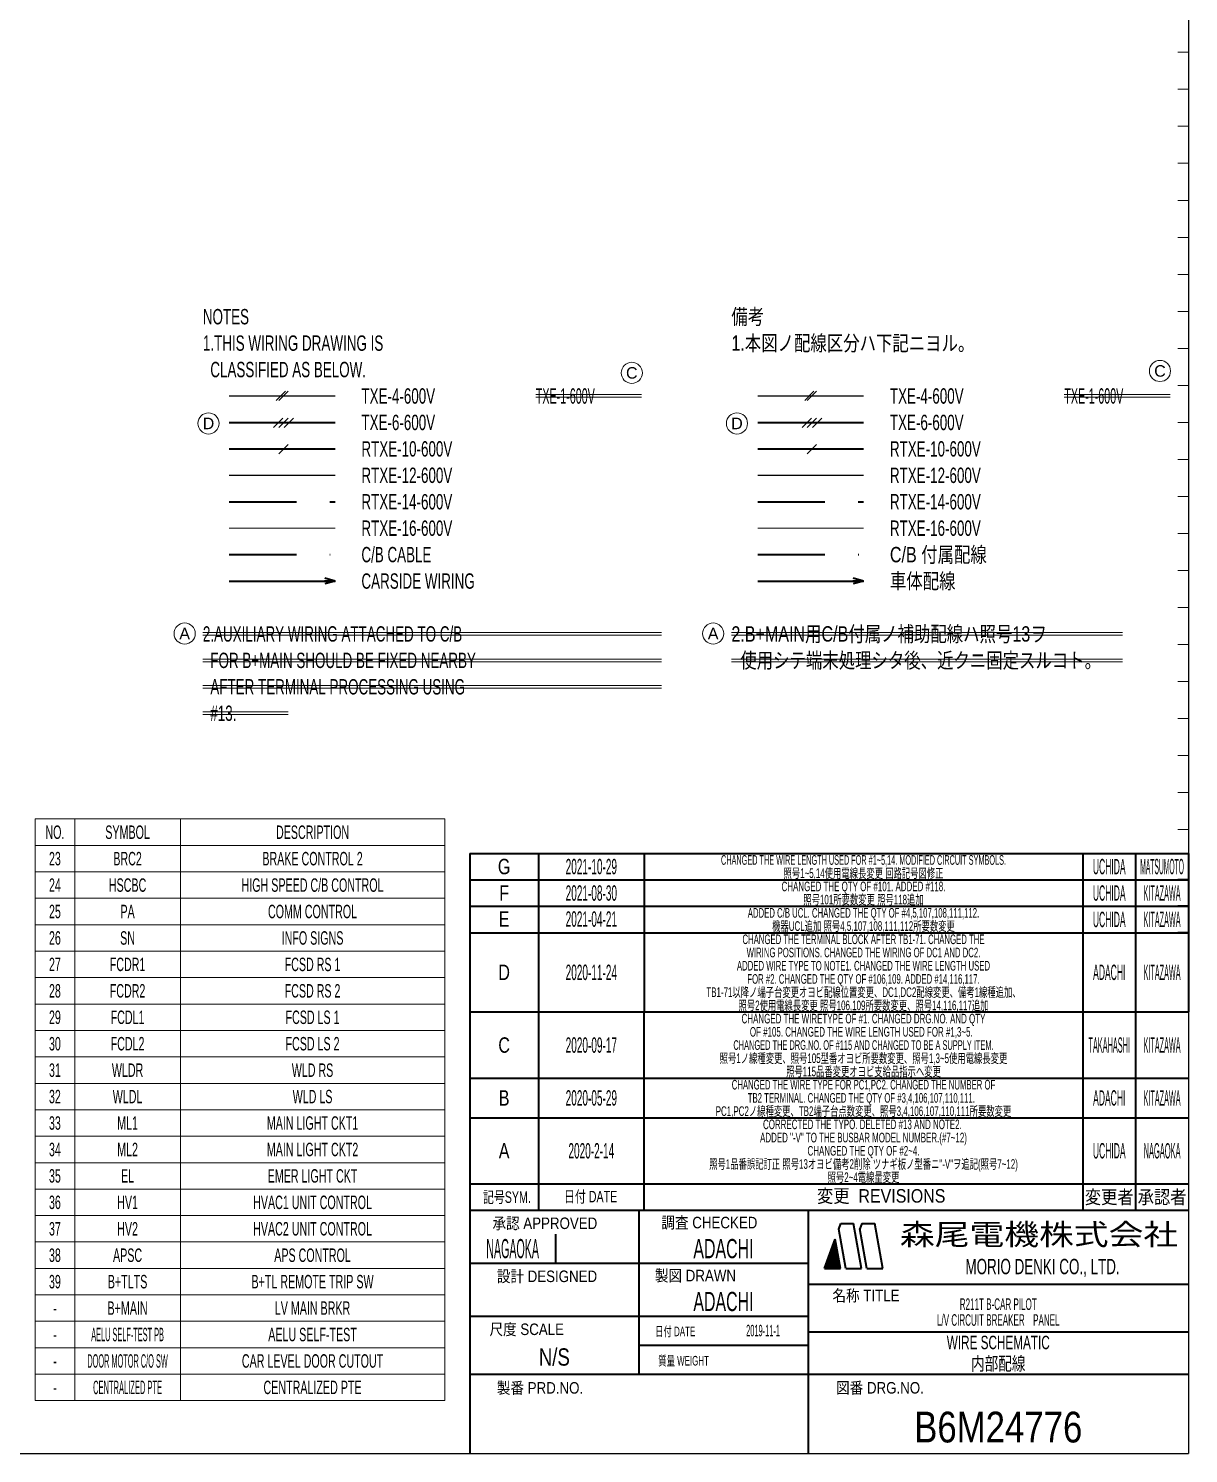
# Model space of a CAD drawing. Header units: millimetres. Extents: x 10 to 832, y 7 to 590.
# Drawn here: x 612 to 831.5, y 15 to 284.5 of the extents above; entities that cross this region are included whole.
import ezdxf
from ezdxf.enums import TextEntityAlignment as Align

# ---------------------------------------------------------------- set-up
doc = ezdxf.new("R2010")
doc.units = ezdxf.units.MM
doc.linetypes.add('DASHDOT', pattern=[25.3, 12.7, -6.3, 0, -6.3])
doc.linetypes.add('DASHED', pattern=[19, 12.7, -6.3])
for name, color, linetype in [('GR1_05', 7, 'Continuous'), ('図面枠B6M', 7, 'Continuous'), ('表題、部品表_01', 7, 'Continuous')]:
    doc.layers.add(name, color=color, linetype=linetype)
doc.styles.add('HG丸ｺﾞｼｯｸM-PRO', font='')
doc.styles.get('HG丸ｺﾞｼｯｸM-PRO').set_extended_font_data('HG丸ｺﾞｼｯｸM-PRO')

# ---------------------------------------------------------------- blocks, each defined once
blk = doc.blocks.new('BLKF023')
at = {"layer": '図面枠B6M', "color": 2, "linetype": 'Continuous', "lineweight": 25}
for p in [(831.5, 584), (9.5, 15)]:
    blk.add_line(p, (831.5, 15), dxfattribs=at)
at = {"layer": '図面枠B6M', "color": 4, "linetype": 'Continuous', "lineweight": 13}
for p, q in [((829.5, 280), (831.5, 280)), ((829.5, 273), (831.5, 273)), ((829.5, 266), (831.5, 266)), ((829.5, 259), (831.5, 259)), ((829.5, 252), (831.5, 252)), ((829.5, 245), (831.5, 245)), ((829.5, 238), (831.5, 238)), ((829.5, 231), (831.5, 231)), ((829.5, 224), (831.5, 224)), ((829.5, 217), (831.5, 217)), ((829.5, 210), (831.5, 210)), ((829.5, 203), (831.5, 203)), ((829.5, 196), (831.5, 196)), ((829.5, 189), (831.5, 189)), ((829.5, 182), (831.5, 182)), ((829.5, 175), (831.5, 175)), ((829.5, 168), (831.5, 168)), ((829.5, 161), (831.5, 161)), ((829.5, 154), (831.5, 154)), ((829.5, 147), (831.5, 147)), ((829.5, 140), (831.5, 140)), ((829.5, 133), (831.5, 133))]:
    blk.add_line(p, q, dxfattribs=at)
at = {"layer": '図面枠B6M', "color": 3, "linetype": 'Continuous', "lineweight": 35}
for p, q in [((831.5, 123.5), (829.5, 123.5)), ((831.5, 118.5), (829.5, 118.5)), ((831.5, 118.5), (829.5, 118.5)), ((831.5, 113.5), (829.5, 113.5)), ((695.5, 98.5), (831.5, 98.5)), ((695.5, 98.5), (695.5, 15)), ((708.5, 98.5), (708.5, 61)), ((728.5, 61), (728.5, 98.5)), ((811.5, 98.5), (811.5, 61)), ((821.5, 98.5), (821.5, 61)), ((695.5, 86), (831.5, 86)), ((695.5, 78.5), (831.5, 78.5)), ((695.5, 66), (831.5, 66)), ((695.5, 61), (831.5, 61)), ((727.5, 61), (727.5, 30)), ((759.5, 61), (759.5, 15)), ((765.34, 57.4), (765.73, 58.5)), ((766.64, 50), (765.34, 57.4)), ((765.73, 58.5), (768.14, 58.5)), ((769.64, 50), (768.14, 58.5)), ((769.68, 58.5), (769.32, 57.51)), ((770.64, 50), (769.32, 57.51)), ((769.68, 58.5), (772.14, 58.5)), ((773.64, 50), (772.14, 58.5)), ((711.73, 56.5), (711.73, 51)), ((762.64, 50), (764.66, 55.55)), ((763.6, 52.64), (764.94, 53.98)), ((763.68, 52.86), (764.92, 54.1)), ((763.76, 53.08), (764.9, 54.22)), ((763.84, 53.31), (764.88, 54.34)), ((763.93, 53.53), (764.85, 54.46)), ((764.01, 53.75), (764.83, 54.58)), ((764.09, 53.97), (764.81, 54.7)), ((764.17, 54.19), (764.79, 54.82)), ((764.25, 54.42), (764.77, 54.94)), ((764.33, 54.64), (764.75, 55.06)), ((764.41, 54.86), (764.73, 55.18)), ((764.49, 55.08), (764.71, 55.3)), ((764.57, 55.31), (764.68, 55.42)), ((764.65, 55.53), (764.66, 55.54)), ((765.64, 50), (764.66, 55.55)), ((762.66, 50), (765.19, 52.53)), ((762.71, 50.19), (765.17, 52.65)), ((762.79, 50.41), (765.15, 52.77)), ((762.8, 50), (765.21, 52.41)), ((762.87, 50.64), (765.13, 52.89)), ((762.94, 50), (765.24, 52.29)), ((762.95, 50.86), (765.11, 53.01)), ((763.04, 51.08), (765.09, 53.13)), ((763.08, 50), (765.26, 52.17)), ((763.12, 51.3), (765.07, 53.25)), ((763.2, 51.53), (765.05, 53.37)), ((763.22, 50), (765.28, 52.05)), ((763.28, 51.75), (765.02, 53.49)), ((763.36, 51.97), (765, 53.61)), ((763.36, 50), (765.3, 51.93)), ((763.44, 52.19), (764.98, 53.73)), ((763.51, 50), (765.32, 51.81)), ((763.52, 52.42), (764.96, 53.86)), ((763.65, 50), (765.34, 51.69)), ((763.79, 50), (765.36, 51.57)), ((763.93, 50), (765.38, 51.45)), ((764.07, 50), (765.41, 51.33)), ((764.21, 50), (765.43, 51.21)), ((695.5, 51), (759.5, 51)), ((762.64, 50), (765.64, 50)), ((764.35, 50), (765.45, 51.09)), ((764.5, 50), (765.47, 50.97)), ((764.64, 50), (765.49, 50.85)), ((764.78, 50), (765.51, 50.73)), ((764.92, 50), (765.53, 50.61)), ((765.06, 50), (765.55, 50.49)), ((765.2, 50), (765.58, 50.37)), ((765.34, 50), (765.6, 50.25)), ((765.49, 50), (765.62, 50.13)), ((765.63, 50), (765.64, 50.01)), ((766.64, 50), (769.64, 50)), ((770.64, 50), (773.64, 50)), ((759.5, 47), (831.5, 47)), ((695.5, 41), (759.5, 41)), ((759.5, 38), (831.5, 38)), ((727.5, 35.5), (759.5, 35.5)), ((695.5, 30), (831.5, 30))]:
    blk.add_line(p, q, dxfattribs=at)
at = {"layer": '図面枠B6M', "color": 4, "linetype": 'Continuous', "lineweight": 13, "style": 'HG丸ｺﾞｼｯｸM-PRO'}
for s, height, width, p in [('記号SYM.', 2.182, 0.69227, (702.53, 63.49)), ('日付 DATE', 2.182, 0.692507, (718.37, 63.58)), ('変更  REVISIONS', 2.5455, 0.887352, (773.35, 63.72)), ('変更者', 2.545, 0.887717, (816.5, 63.5)), ('承認者', 2.545, 0.887717, (826.5, 63.5)), ('承認 APPROVED', 2.1818, 0.863151, (709.71, 58.54)), ('調査 CHECKED', 2.182, 0.863174, (740.84, 58.67)), ('設計 DESIGNED', 2.1818, 0.862613, (710.11, 48.51)), ('製図 DRAWN', 2.182, 0.863099, (738.2, 48.65)), ('名称 TITLE', 2.182, 0.862489, (770.47, 44.87)), ('尺度 SCALE', 2.182, 0.862581, (706.28, 38.49)), ('日付 DATE', 1.818, 0.618255, (734.38, 38.09)), ('質量 WEIGHT', 1.818, 0.618812, (735.96, 32.55)), ('製番 PRD.NO.', 2.182, 0.863299, (708.79, 27.41)), ('図番 DRG.NO.', 2.182, 0.863083, (773.12, 27.42))]:
    blk.add_text(s, height=height, dxfattribs=dict(at, width=width)).set_placement(p, align=Align.MIDDLE_CENTER)
at = {"layer": '図面枠B6M', "color": 2, "linetype": 'Continuous', "lineweight": 25, "style": 'HG丸ｺﾞｼｯｸM-PRO', "width": 1.206081}
blk.add_text('森尾電機株式会社', height=4, dxfattribs=at).set_placement((803.22, 56.43), align=Align.MIDDLE_CENTER)
at = {"layer": '図面枠B6M', "color": 3, "linetype": 'Continuous', "lineweight": 35, "style": 'HG丸ｺﾞｼｯｸM-PRO', "width": 0.652197}
blk.add_text('MORIO DENKI CO., LTD.', height=2.9091, dxfattribs=at).set_placement((803.88, 50.36), align=Align.MIDDLE_CENTER)
blk = doc.blocks.new('BLKF024')
at = {"layer": '図面枠B6M', "color": 3, "linetype": 'Continuous', "lineweight": 35, "style": 'HG丸ｺﾞｼｯｸM-PRO'}
for s, height, width, p in [('E', 2.91, 0.784871, (702, 116.08)), ('2021-04-21', 2.909, 0.488281, (718.5, 116.08)), ('ADDED C/B UCL. CHANGED THE QTY OF #4,5,107,108,111,112.', 1.8182, 0.603491, (770, 117.25)), ('UCHIDA', 2.909, 0.415827, (816.5, 116)), ('KITAZAWA', 2.909, 0.308644, (826.5, 116)), ('CHANGED THE TERMINAL BLOCK AFTER TB1-71. CHANGED THE', 1.8182, 0.603164, (770, 112.25)), ('D', 2.91, 0.784656, (702, 106)), ('2020-11-24', 2.909, 0.488281, (718.5, 106)), ('ADACHI', 2.909, 0.415454, (816.5, 106)), ('KITAZAWA', 2.909, 0.308644, (826.5, 106)), ('CHANGED THE WIRETYPE OF #1. CHANGED DRG.NO. AND QTY', 1.8182, 0.618584, (770, 97.25)), ('C', 2.91, 0.782198, (702, 92.25)), ('2020-09-17', 2.909, 0.488281, (718.5, 92.25)), ('TAKAHASHI', 2.909, 0.284557, (816.5, 92.25)), ('KITAZAWA', 2.909, 0.308644, (826.5, 92.25)), ('B', 2.91, 0.78204, (702, 82.25)), ('2020-05-29', 2.909, 0.488281, (718.5, 82.25)), ('CHANGED THE WIRE TYPE FOR PC1,PC2. CHANGED THE NUMBER OF', 1.8182, 0.603109, (770, 84.75)), ('ADACHI', 2.909, 0.415454, (816.5, 82.25)), ('KITAZAWA', 2.909, 0.308644, (826.5, 82.25)), ('CORRECTED THE TYPO. DELETED #13 AND NOTE2. ', 1.8182, 0.618557, (770, 77.25)), ('A', 2.91, 0.782973, (702, 72.25)), ('2020-2-14', 2.909, 0.488281, (718.5, 72.25)), ('UCHIDA', 2.909, 0.415827, (816.5, 72.25)), ('NAGAOKA', 2.909, 0.334453, (826.5, 72.25)), ('NAGAOKA', 3.636, 0.414524, (703.61, 53.75)), ('ADACHI', 3.636, 0.619335, (743.5, 53.75)), ('ADACHI', 3.636, 0.619335, (743.5, 43.75)), ('R211T B-CAR PILOT', 2.1818, 0.522123, (795.5, 43.25)), ('L/V CIRCUIT BREAKER\u3000PANEL', 2.1818, 0.522183, (795.5, 40.25)), ('2019-11-1', 2.182, 0.482367, (751, 38.25)), ('N/S', 3.273, 0.805664, (711.5, 33.25)), ('WIRE SCHEMATIC', 2.5455, 0.652368, (795.5, 36)), ('B6M24776', 5.818, 0.845653, (795.5, 20))]:
    blk.add_text(s, height=height, dxfattribs=dict(at, width=width)).set_placement(p, align=Align.MIDDLE_CENTER)
blk = doc.blocks.new('BLKF080')
at = {"layer": '表題、部品表_01', "color": 4, "linetype": 'Continuous', "lineweight": 13}
for p, q in [((613.25, 115), (690.75, 115)), ((613.25, 115), (613.25, 110)), ((620.75, 115), (620.75, 110)), ((640.75, 115), (640.75, 110)), ((690.75, 115), (690.75, 110)), ((613.25, 110), (690.75, 110))]:
    blk.add_line(p, q, dxfattribs=at)
blk = doc.blocks.new('BLKF081')
at = {"layer": '表題、部品表_01', "color": 4, "linetype": 'Continuous', "lineweight": 13}
for p, q in [((613.25, 110), (690.75, 110)), ((613.25, 110), (613.25, 105)), ((620.75, 110), (620.75, 105)), ((640.75, 110), (640.75, 105)), ((690.75, 110), (690.75, 105)), ((613.25, 105), (690.75, 105))]:
    blk.add_line(p, q, dxfattribs=at)
blk = doc.blocks.new('BLKF082')
at = {"layer": '表題、部品表_01', "color": 4, "linetype": 'Continuous', "lineweight": 13}
for p, q in [((613.25, 105), (690.75, 105)), ((613.25, 105), (613.25, 100)), ((620.75, 105), (620.75, 100)), ((640.75, 105), (640.75, 100)), ((690.75, 105), (690.75, 100)), ((613.25, 100), (690.75, 100))]:
    blk.add_line(p, q, dxfattribs=at)
blk = doc.blocks.new('BLKF083')
at = {"layer": '表題、部品表_01', "color": 4, "linetype": 'Continuous', "lineweight": 13}
for p, q in [((613.25, 100), (690.75, 100)), ((613.25, 100), (613.25, 95)), ((620.75, 100), (620.75, 95)), ((640.75, 100), (640.75, 95)), ((690.75, 100), (690.75, 95)), ((613.25, 95), (690.75, 95))]:
    blk.add_line(p, q, dxfattribs=at)
blk = doc.blocks.new('BLKF084')
at = {"layer": '表題、部品表_01', "color": 4, "linetype": 'Continuous', "lineweight": 13}
for p, q in [((613.25, 95), (690.75, 95)), ((613.25, 95), (613.25, 90)), ((620.75, 95), (620.75, 90)), ((640.75, 95), (640.75, 90)), ((690.75, 95), (690.75, 90)), ((613.25, 90), (690.75, 90))]:
    blk.add_line(p, q, dxfattribs=at)
blk = doc.blocks.new('BLKF085')
at = {"layer": '表題、部品表_01', "color": 4, "linetype": 'Continuous', "lineweight": 13}
for p, q in [((613.25, 90), (690.75, 90)), ((613.25, 90), (613.25, 85)), ((620.75, 90), (620.75, 85)), ((640.75, 90), (640.75, 85)), ((690.75, 90), (690.75, 85)), ((613.25, 85), (690.75, 85))]:
    blk.add_line(p, q, dxfattribs=at)
blk = doc.blocks.new('BLKF086')
at = {"layer": '表題、部品表_01', "color": 4, "linetype": 'Continuous', "lineweight": 13}
for p, q in [((613.25, 85), (690.75, 85)), ((613.25, 85), (613.25, 80)), ((620.75, 85), (620.75, 80)), ((640.75, 85), (640.75, 80)), ((690.75, 85), (690.75, 80)), ((613.25, 80), (690.75, 80))]:
    blk.add_line(p, q, dxfattribs=at)
blk = doc.blocks.new('BLKF087')
at = {"layer": '表題、部品表_01', "color": 4, "linetype": 'Continuous', "lineweight": 13}
for p, q in [((613.25, 55), (690.75, 55)), ((613.25, 55), (613.25, 50)), ((620.75, 55), (620.75, 50)), ((640.75, 55), (640.75, 50)), ((690.75, 55), (690.75, 50)), ((613.25, 50), (690.75, 50))]:
    blk.add_line(p, q, dxfattribs=at)
blk = doc.blocks.new('BLKF088')
at = {"layer": '表題、部品表_01', "color": 4, "linetype": 'Continuous', "lineweight": 13}
for p, q in [((613.25, 60), (690.75, 60)), ((613.25, 60), (613.25, 55)), ((620.75, 60), (620.75, 55)), ((640.75, 60), (640.75, 55)), ((690.75, 60), (690.75, 55)), ((613.25, 55), (690.75, 55))]:
    blk.add_line(p, q, dxfattribs=at)
blk = doc.blocks.new('BLKF089')
at = {"layer": '表題、部品表_01', "color": 4, "linetype": 'Continuous', "lineweight": 13}
for p, q in [((613.25, 50), (690.75, 50)), ((613.25, 50), (613.25, 45)), ((620.75, 50), (620.75, 45)), ((640.75, 50), (640.75, 45)), ((690.75, 50), (690.75, 45)), ((613.25, 45), (690.75, 45))]:
    blk.add_line(p, q, dxfattribs=at)
blk = doc.blocks.new('BLKF103')
at = {"layer": '表題、部品表_01', "color": 4, "linetype": 'Continuous', "lineweight": 13}
for p, q in [((613.25, 130), (690.75, 130)), ((613.25, 130), (613.25, 125)), ((620.75, 130), (620.75, 125)), ((640.75, 130), (640.75, 125)), ((690.75, 130), (690.75, 125)), ((613.25, 125), (690.75, 125))]:
    blk.add_line(p, q, dxfattribs=at)
blk = doc.blocks.new('BLKF104')
at = {"layer": '表題、部品表_01', "color": 4, "linetype": 'Continuous', "lineweight": 13}
for p, q in [((613.25, 125), (690.75, 125)), ((613.25, 125), (613.25, 120)), ((620.75, 125), (620.75, 120)), ((640.75, 125), (640.75, 120)), ((690.75, 125), (690.75, 120)), ((613.25, 120), (690.75, 120))]:
    blk.add_line(p, q, dxfattribs=at)
blk = doc.blocks.new('BLKF105')
at = {"layer": '表題、部品表_01', "color": 4, "linetype": 'Continuous', "lineweight": 13}
for p, q in [((613.25, 65), (690.75, 65)), ((613.25, 65), (613.25, 60)), ((620.75, 65), (620.75, 60)), ((640.75, 65), (640.75, 60)), ((690.75, 65), (690.75, 60)), ((613.25, 60), (690.75, 60))]:
    blk.add_line(p, q, dxfattribs=at)
blk = doc.blocks.new('BLKF106')
at = {"layer": '表題、部品表_01', "color": 4, "linetype": 'Continuous', "lineweight": 13}
for p, q in [((613.25, 75), (690.75, 75)), ((613.25, 75), (613.25, 70)), ((620.75, 75), (620.75, 70)), ((640.75, 75), (640.75, 70)), ((690.75, 75), (690.75, 70)), ((613.25, 70), (690.75, 70))]:
    blk.add_line(p, q, dxfattribs=at)
blk = doc.blocks.new('BLKF107')
at = {"layer": '表題、部品表_01', "color": 4, "linetype": 'Continuous', "lineweight": 13}
for p, q in [((613.25, 70), (690.75, 70)), ((613.25, 70), (613.25, 65)), ((620.75, 70), (620.75, 65)), ((640.75, 70), (640.75, 65)), ((690.75, 70), (690.75, 65)), ((613.25, 65), (690.75, 65))]:
    blk.add_line(p, q, dxfattribs=at)
blk = doc.blocks.new('BLKF108')
at = {"layer": '表題、部品表_01', "color": 4, "linetype": 'Continuous', "lineweight": 13}
for p, q in [((613.25, 120), (690.75, 120)), ((613.25, 120), (613.25, 115)), ((620.75, 120), (620.75, 115)), ((640.75, 120), (640.75, 115)), ((690.75, 120), (690.75, 115)), ((613.25, 115), (690.75, 115))]:
    blk.add_line(p, q, dxfattribs=at)
blk = doc.blocks.new('BLKF110')
at = {"layer": '表題、部品表_01', "color": 4, "linetype": 'Continuous', "lineweight": 13}
for p, q in [((613.25, 45), (690.75, 45)), ((613.25, 45), (613.25, 40)), ((620.75, 45), (620.75, 40)), ((640.75, 45), (640.75, 40)), ((690.75, 45), (690.75, 40)), ((613.25, 40), (690.75, 40))]:
    blk.add_line(p, q, dxfattribs=at)
blk = doc.blocks.new('BLKF111')
at = {"layer": '表題、部品表_01', "color": 4, "linetype": 'Continuous', "lineweight": 13}
for p, q in [((613.25, 135), (690.75, 135)), ((613.25, 135), (613.25, 130)), ((620.75, 135), (620.75, 130)), ((640.75, 135), (640.75, 130)), ((690.75, 135), (690.75, 130)), ((613.25, 130), (690.75, 130))]:
    blk.add_line(p, q, dxfattribs=at)
blk = doc.blocks.new('BLKF112')
at = {"layer": '表題、部品表_01', "color": 4, "linetype": 'Continuous', "lineweight": 13}
for p, q in [((613.25, 80), (690.75, 80)), ((613.25, 80), (613.25, 75)), ((620.75, 80), (620.75, 75)), ((640.75, 80), (640.75, 75)), ((690.75, 80), (690.75, 75)), ((613.25, 75), (690.75, 75))]:
    blk.add_line(p, q, dxfattribs=at)
blk = doc.blocks.new('BLKF114')
at = {"layer": '表題、部品表_01', "color": 4, "linetype": 'Continuous', "lineweight": 13}
for p, q in [((613.25, 30), (690.75, 30)), ((613.25, 30), (613.25, 25)), ((620.75, 30), (620.75, 25)), ((640.75, 30), (640.75, 25)), ((690.75, 30), (690.75, 25)), ((613.25, 25), (690.75, 25))]:
    blk.add_line(p, q, dxfattribs=at)
blk = doc.blocks.new('BLKF115')
at = {"layer": '表題、部品表_01', "color": 4, "linetype": 'Continuous', "lineweight": 13}
for p, q in [((613.25, 40), (690.75, 40)), ((613.25, 40), (613.25, 35)), ((620.75, 40), (620.75, 35)), ((640.75, 40), (640.75, 35)), ((690.75, 40), (690.75, 35)), ((613.25, 35), (690.75, 35))]:
    blk.add_line(p, q, dxfattribs=at)
blk = doc.blocks.new('BLKF116')
at = {"layer": '表題、部品表_01', "color": 4, "linetype": 'Continuous', "lineweight": 13}
for p, q in [((613.25, 35), (690.75, 35)), ((613.25, 35), (613.25, 30)), ((620.75, 35), (620.75, 30)), ((640.75, 35), (640.75, 30)), ((690.75, 35), (690.75, 30)), ((613.25, 30), (690.75, 30))]:
    blk.add_line(p, q, dxfattribs=at)
blk = doc.blocks.new('FXTIP_ARROW_E')
at = {"color": 0, "linetype": 'Continuous', "lineweight": -2}
for q in [(-1, 0), (-0.97, 0.26), (-0.97, -0.26)]:
    blk.add_line((0, 0), q, dxfattribs=at)
blk = doc.blocks.new('BLKF194')
at = {"layer": 'GR1_05', "color": 4, "linetype": 'Continuous', "lineweight": 13}
blk.add_circle((641.55, 170.07), 2, dxfattribs=at)
at = {"layer": 'GR1_05', "color": 4, "linetype": 'Continuous', "lineweight": 13, "style": 'HG丸ｺﾞｼｯｸM-PRO', "width": 1.042301}
blk.add_text('A', height=2.18, dxfattribs=at).set_placement((641.55, 170.07), align=Align.MIDDLE_CENTER)
blk = doc.blocks.new('BLKF201')
at = {"layer": 'GR1_05', "color": 4, "linetype": 'Continuous', "lineweight": 13}
blk.add_circle((741.55, 170.07), 2, dxfattribs=at)
at = {"layer": 'GR1_05', "color": 4, "linetype": 'Continuous', "lineweight": 13, "style": 'HG丸ｺﾞｼｯｸM-PRO', "width": 1.042301}
blk.add_text('A', height=2.18, dxfattribs=at).set_placement((741.55, 170.07), align=Align.MIDDLE_CENTER)
blk = doc.blocks.new('BLKF220')
at = {"layer": 'GR1_05', "color": 4, "linetype": 'Continuous', "lineweight": 13}
blk.add_circle((726.16, 219.37), 2, dxfattribs=at)
at = {"layer": 'GR1_05', "color": 4, "linetype": 'Continuous', "lineweight": 13, "style": 'HG丸ｺﾞｼｯｸM-PRO', "width": 1.042931}
blk.add_text('C', height=2.18, dxfattribs=at).set_placement((726.16, 219.37), align=Align.MIDDLE_CENTER)
blk = doc.blocks.new('BLKF221')
at = {"layer": 'GR1_05', "color": 4, "linetype": 'Continuous', "lineweight": 13}
blk.add_circle((826.1, 219.74), 2, dxfattribs=at)
at = {"layer": 'GR1_05', "color": 4, "linetype": 'Continuous', "lineweight": 13, "style": 'HG丸ｺﾞｼｯｸM-PRO', "width": 1.042931}
blk.add_text('C', height=2.18, dxfattribs=at).set_placement((826.1, 219.74), align=Align.MIDDLE_CENTER)
blk = doc.blocks.new('BLKF258')
at = {"layer": 'GR1_05', "color": 4, "linetype": 'Continuous', "lineweight": 13}
blk.add_circle((646.06, 209.81), 2, dxfattribs=at)
at = {"layer": 'GR1_05', "color": 4, "linetype": 'Continuous', "lineweight": 13, "style": 'HG丸ｺﾞｼｯｸM-PRO', "width": 1.042833}
blk.add_text('D', height=2.18, dxfattribs=at).set_placement((646.06, 209.81), align=Align.MIDDLE_CENTER)
blk = doc.blocks.new('BLKF259')
at = {"layer": 'GR1_05', "color": 4, "linetype": 'Continuous', "lineweight": 13}
blk.add_circle((746.06, 209.81), 2, dxfattribs=at)
at = {"layer": 'GR1_05', "color": 4, "linetype": 'Continuous', "lineweight": 13, "style": 'HG丸ｺﾞｼｯｸM-PRO', "width": 1.042833}
blk.add_text('D', height=2.18, dxfattribs=at).set_placement((746.06, 209.81), align=Align.MIDDLE_CENTER)
blk = doc.blocks.new('BLKF264')
at = {"layer": '図面枠B6M', "color": 3, "linetype": 'Continuous', "lineweight": 35}
for p, q in [((695.5, 113.5), (831.5, 113.5)), ((695.5, 113.5), (695.5, 98.5)), ((708.5, 113.5), (708.5, 98.5)), ((728.5, 113.5), (728.5, 98.5)), ((811.5, 113.5), (811.5, 98.5)), ((821.5, 113.5), (821.5, 98.5)), ((831.5, 113.5), (831.5, 98.5)), ((695.5, 98.5), (831.5, 98.5))]:
    blk.add_line(p, q, dxfattribs=at)
blk = doc.blocks.new('BLKF263')
at = {"layer": '図面枠B6M', "color": 3, "linetype": 'Continuous', "lineweight": 35}
blk.add_blockref('BLKF264', (0, 0), dxfattribs=at)
blk = doc.blocks.new('BLKF266')
at = {"layer": '図面枠B6M', "color": 3, "linetype": 'Continuous', "lineweight": 35}
for p, q in [((695.5, 118.5), (831.5, 118.5)), ((695.5, 118.5), (695.5, 113.5)), ((708.5, 118.5), (708.5, 113.5)), ((728.5, 118.5), (728.5, 113.5)), ((811.5, 118.5), (811.5, 113.5)), ((821.5, 118.5), (821.5, 113.5)), ((831.5, 118.5), (831.5, 113.5)), ((695.5, 113.5), (831.5, 113.5))]:
    blk.add_line(p, q, dxfattribs=at)
blk = doc.blocks.new('BLKF265')
at = {"layer": '図面枠B6M', "color": 3, "linetype": 'Continuous', "lineweight": 35}
blk.add_blockref('BLKF266', (0, 0), dxfattribs=at)
blk = doc.blocks.new('BLKF279')
at = {"layer": '図面枠B6M', "color": 3, "linetype": 'Continuous', "lineweight": 35}
for p, q in [((695.5, 123.5), (831.5, 123.5)), ((695.5, 123.5), (695.5, 118.5)), ((708.5, 123.5), (708.5, 118.5)), ((728.5, 123.5), (728.5, 118.5)), ((811.5, 123.5), (811.5, 118.5)), ((821.5, 123.5), (821.5, 118.5)), ((831.5, 123.5), (831.5, 118.5)), ((695.5, 118.5), (831.5, 118.5))]:
    blk.add_line(p, q, dxfattribs=at)
blk = doc.blocks.new('BLKF278')
at = {"layer": '図面枠B6M', "color": 3, "linetype": 'Continuous', "lineweight": 35}
blk.add_blockref('BLKF279', (0, 0), dxfattribs=at)
at = {"layer": '図面枠B6M', "color": 4, "linetype": 'Continuous', "lineweight": 13, "style": 'HG丸ｺﾞｼｯｸM-PRO'}
for s, height, width, p in [('F', 2.91, 0.783156, (702, 121)), ('2021-08-30', 2.909, 0.488281, (718.5, 121))]:
    blk.add_text(s, height=height, dxfattribs=dict(at, width=width)).set_placement(p, align=Align.MIDDLE_CENTER)
at = {"layer": '図面枠B6M', "color": 3, "linetype": 'Continuous', "lineweight": 35, "style": 'HG丸ｺﾞｼｯｸM-PRO'}
for s, height, width, p in [('CHANGED THE QTY OF #101. ADDED #118.', 1.8182, 0.618423, (770, 122.25)), ('UCHIDA', 2.909, 0.415827, (816.5, 121)), ('KITAZAWA', 2.909, 0.308644, (826.5, 121))]:
    blk.add_text(s, height=height, dxfattribs=dict(at, width=width)).set_placement(p, align=Align.MIDDLE_CENTER)
blk = doc.blocks.new('BLKF286')
at = {"layer": '図面枠B6M', "color": 3, "linetype": 'Continuous', "lineweight": 35}
for p, q in [((695.5, 128.5), (831.5, 128.5)), ((695.5, 128.5), (695.5, 123.5)), ((708.5, 128.5), (708.5, 123.5)), ((728.5, 128.5), (728.5, 123.5)), ((811.5, 128.5), (811.5, 123.5)), ((821.5, 128.5), (821.5, 123.5)), ((831.5, 128.5), (831.5, 123.5)), ((695.5, 123.5), (831.5, 123.5))]:
    blk.add_line(p, q, dxfattribs=at)
blk = doc.blocks.new('BLKF285')
at = {"layer": '図面枠B6M', "color": 3, "linetype": 'Continuous', "lineweight": 35}
blk.add_blockref('BLKF286', (0, 0), dxfattribs=at)
at = {"layer": '図面枠B6M', "color": 4, "linetype": 'Continuous', "lineweight": 13, "style": 'HG丸ｺﾞｼｯｸM-PRO'}
for s, height, width, p in [('G', 2.91, 0.783387, (702, 126)), ('2021-10-29', 2.909, 0.488281, (718.5, 126))]:
    blk.add_text(s, height=height, dxfattribs=dict(at, width=width)).set_placement(p, align=Align.MIDDLE_CENTER)
at = {"layer": '図面枠B6M', "color": 3, "linetype": 'Continuous', "lineweight": 35, "style": 'HG丸ｺﾞｼｯｸM-PRO'}
for s, height, width, p in [('CHANGED THE WIRE LENGTH USED FOR #1~5,14. MODIFIED CIRCUIT SYMBOLS.', 1.8182, 0.497871, (770, 127.25)), ('UCHIDA', 2.909, 0.415827, (816.5, 126)), ('MATSUMOTO', 2.909, 0.26157, (826.5, 126))]:
    blk.add_text(s, height=height, dxfattribs=dict(at, width=width)).set_placement(p, align=Align.MIDDLE_CENTER)

msp = doc.modelspace()

# ---------------------------------------------------------------- linework, layer by layer
at = {"layer": 'GR1_05', "color": 4, "linetype": 'Continuous', "lineweight": 13}
for p, q in [((708, 215.25), (728, 215.25)), ((708, 214.75), (728, 214.75)), ((808, 215.25), (828, 215.25)), ((808, 214.75), (828, 214.75)), ((645, 170.25), (731.8, 170.25)), ((745, 170.25), (819, 170.25)), ((645, 169.75), (731.8, 169.75)), ((745, 169.75), (819, 169.75)), ((645, 165.25), (731.8, 165.25)), ((645, 164.75), (731.8, 164.75)), ((745, 165.25), (819, 165.25)), ((745, 164.75), (819, 164.75)), ((645, 160.25), (731.8, 160.25)), ((645, 159.75), (731.8, 159.75)), ((645, 155.25), (661.15, 155.25)), ((645, 154.75), (661.15, 154.75))]:
    msp.add_line(p, q, dxfattribs=at)
at = {"layer": '表題、部品表_01', "color": 4, "linetype": 'Continuous', "lineweight": 13}
for p, q in [((660.63, 215.88), (658.87, 214.12)), ((661.13, 215.88), (659.37, 214.12)), ((760.63, 215.88), (758.87, 214.12)), ((761.13, 215.88), (759.37, 214.12)), ((660.13, 210.82), (658.37, 209.05)), ((661.13, 210.82), (659.37, 209.05)), ((662.13, 210.82), (660.37, 209.05)), ((760.13, 210.82), (758.37, 209.05)), ((761.13, 210.82), (759.37, 209.05)), ((762.13, 210.82), (760.37, 209.05)), ((661.13, 205.82), (659.37, 204.05)), ((761.13, 205.82), (759.37, 204.05)), ((650, 190), (670, 190)), ((750, 190), (770, 190))]:
    msp.add_line(p, q, dxfattribs=at)
at = {"layer": '表題、部品表_01', "color": 2, "linetype": 'Continuous', "lineweight": 25}
for p, q in [((650, 215), (670, 215)), ((750, 215), (770, 215)), ((650, 200), (670, 200)), ((750, 200), (770, 200))]:
    msp.add_line(p, q, dxfattribs=at)
at = {"layer": '表題、部品表_01', "color": 3, "linetype": 'Continuous', "lineweight": 35}
for p, q in [((650, 210), (670, 210)), ((750, 210), (770, 210)), ((650, 205), (670, 205)), ((750, 205), (770, 205)), ((650, 180), (670, 180)), ((750, 180), (770, 180))]:
    msp.add_line(p, q, dxfattribs=at)
at = {"layer": '表題、部品表_01', "color": 3, "linetype": 'DASHED', "lineweight": 35}
for p, q in [((650, 195), (670, 195)), ((750, 195), (770, 195))]:
    msp.add_line(p, q, dxfattribs=at)
at = {"layer": '表題、部品表_01', "color": 3, "linetype": 'DASHDOT', "lineweight": 35}
for p, q in [((650, 185), (670, 185)), ((750, 185), (770, 185))]:
    msp.add_line(p, q, dxfattribs=at)

# ---------------------------------------------------------------- block references
at = {"layer": 'GR1_05', "color": 4, "linetype": 'Continuous', "lineweight": 13}
for name in ['BLKF220', 'BLKF221', 'BLKF258', 'BLKF259', 'BLKF194', 'BLKF201']:
    msp.add_blockref(name, (0, 0), dxfattribs=at)
at = {"layer": '図面枠B6M', "color": 4, "linetype": 'Continuous', "lineweight": 13}
msp.add_blockref('BLKF023', (0, 0), dxfattribs=at)
at = {"layer": '図面枠B6M', "color": 3, "linetype": 'Continuous', "lineweight": 35}
for name in ['BLKF285', 'BLKF278', 'BLKF265', 'BLKF024', 'BLKF263']:
    msp.add_blockref(name, (0, 0), dxfattribs=at)
at = {"layer": '表題、部品表_01', "color": 3, "linetype": 'Continuous', "lineweight": 35, "xscale": 2, "yscale": 2, "rotation": 360}
for p in [(670, 180), (770, 180)]:
    msp.add_blockref('FXTIP_ARROW_E', p, dxfattribs=at)
at = {"layer": '表題、部品表_01', "color": 4, "linetype": 'Continuous', "lineweight": 13}
for name in ['BLKF111', 'BLKF103', 'BLKF104', 'BLKF108', 'BLKF080', 'BLKF081', 'BLKF082', 'BLKF083', 'BLKF084', 'BLKF085', 'BLKF086', 'BLKF112', 'BLKF106', 'BLKF107', 'BLKF105', 'BLKF088', 'BLKF087', 'BLKF089', 'BLKF110', 'BLKF115', 'BLKF116', 'BLKF114']:
    msp.add_blockref(name, (0, 0), dxfattribs=at)

# ---------------------------------------------------------------- texts
at = {"layer": 'GR1_05', "color": 3, "linetype": 'Continuous', "lineweight": 35, "style": 'HG丸ｺﾞｼｯｸM-PRO'}
for s, height, width, p in [('TXE-1-600V', 2.909, 0.521465, (708, 215)), ('TXE-1-600V', 2.909, 0.521465, (808, 215)), ('2.AUXILIARY WIRING ATTACHED TO C/B', 2.9091, 0.652252, (645, 170)), ('2.B+MAIN用C/B付属ノ補助配線ハ照号13ヲ', 2.9091, 0.782219, (745, 170)), ('  FOR B+MAIN SHOULD BE FIXED NEARBY', 2.9091, 0.652088, (645, 165)), ('  使用シテ端末処理シタ後、近クニ固定スルコト。', 2.9091, 0.781929, (745, 165)), ('  AFTER TERMINAL PROCESSING USING', 2.9091, 0.651935, (645, 160)), ('  #13.', 2.909, 0.651463, (645, 155))]:
    msp.add_text(s, height=height, dxfattribs=dict(at, width=width)).set_placement(p, align=Align.MIDDLE_LEFT)
at = {"layer": '図面枠B6M', "color": 3, "linetype": 'Continuous', "lineweight": 35, "style": 'HG丸ｺﾞｼｯｸM-PRO'}
for s, height, width, p in [('照号1~5,14使用電線長変更 回路記号図修正', 1.8182, 0.618817, (770, 124.75)), ('照号101所要数変更 照号118追加', 1.8182, 0.619117, (770, 119.75)), ('機器UCL追加 照号4,5,107,108,111,112所要数変更', 1.8182, 0.619028, (770, 114.75)), ('WIRING POSITIONS. CHANGED THE WIRING OF DC1 AND DC2.', 1.8182, 0.602789, (770, 109.75)), ('ADDED WIRE TYPE TO NOTE1. CHANGED THE WIRE LENGTH USED', 1.8182, 0.602973, (770, 107.25)), ('FOR #2. CHANGED THE QTY OF #106,109. ADDED #14,116,117.', 1.8182, 0.603451, (770, 104.75)), ('TB1-71以降ノ端子台変更オヨビ配線位置変更、DC1,DC2配線変更、備考1線種追加、', 1.8182, 0.618986, (770, 102.25)), ('照号2使用電線長変更 照号106,109所要数変更、照号14,116,117追加', 1.8182, 0.619065, (770, 99.75)), ('OF #105. CHANGED THE WIRE LENGTH USED FOR #1,3~5.  ', 1.8182, 0.618456, (770, 94.75)), ('CHANGED THE DRG.NO. OF #115 AND CHANGED TO BE A SUPPLY ITEM.', 1.8182, 0.577603, (770, 92.25)), ('照号1ノ線種変更、照号105型番オヨビ所要数変更、照号1,3~5使用電線長変更', 1.8182, 0.618995, (770, 89.75)), ('照号115品番変更オヨビ支給品指示ヘ変更', 1.8182, 0.619074, (770, 87.25)), ('PC1,PC2ノ線種変更、TB2端子台点数変更、照号3,4,106,107,110,111所要数変更', 1.8182, 0.618909, (770, 79.75)), ('TB2 TERMINAL. CHANGED THE QTY OF #3,4,106,107,110,111.  ', 1.8182, 0.603508, (770, 82.25)), ('ADDED "-V" TO THE BUSBAR MODEL NUMBER.(#7~12)', 1.8182, 0.618656, (770, 74.75)), ('CHANGED THE QTY OF #2~4.', 1.8182, 0.618417, (770, 72.25)), ('照号1品番誤記訂正 照号13オヨビ備考2削除 ツナギ板ノ型番ニ"-V"ヲ追記(照号7~12)', 1.8182, 0.618974, (770, 69.75)), ('照号2~4電線量変更', 1.818, 0.618903, (770, 67.25)), ('内部配線', 2.545, 0.741121, (795.5, 32))]:
    msp.add_text(s, height=height, dxfattribs=dict(at, width=width)).set_placement(p, align=Align.MIDDLE_CENTER)
at = {"layer": '表題、部品表_01', "color": 3, "linetype": 'Continuous', "lineweight": 35, "style": 'HG丸ｺﾞｼｯｸM-PRO'}
for s, height, width, p in [('備考', 2.909, 0.781842, (745, 230)), ('NOTES', 2.909, 0.651237, (645, 230)), ('1.THIS WIRING DRAWING IS', 2.9091, 0.652686, (645, 225)), ('1.本図ノ配線区分ハ下記ニヨル。', 2.9091, 0.782047, (745, 225)), ('  CLASSIFIED AS BELOW.', 2.9091, 0.651918, (645, 220)), ('TXE-4-600V', 2.909, 0.651539, (675, 215)), ('TXE-4-600V', 2.909, 0.651539, (775, 215)), ('TXE-6-600V', 2.909, 0.651539, (675, 210)), ('TXE-6-600V', 2.909, 0.651539, (775, 210)), ('RTXE-10-600V', 2.9091, 0.651876, (675, 205)), ('RTXE-10-600V', 2.9091, 0.651876, (775, 205)), ('RTXE-12-600V', 2.9091, 0.651876, (675, 200)), ('RTXE-12-600V', 2.9091, 0.651876, (775, 200)), ('RTXE-14-600V', 2.9091, 0.651876, (675, 195)), ('RTXE-14-600V', 2.9091, 0.651876, (775, 195)), ('RTXE-16-600V', 2.9091, 0.651876, (675, 190)), ('RTXE-16-600V', 2.9091, 0.651876, (775, 190)), ('C/B CABLE', 2.909, 0.651388, (675, 185)), ('C/B 付属配線', 2.909, 0.782018, (775, 185)), ('CARSIDE WIRING', 2.9091, 0.652911, (675, 180)), ('車体配線', 2.909, 0.781842, (775, 180))]:
    msp.add_text(s, height=height, dxfattribs=dict(at, width=width)).set_placement(p, align=Align.MIDDLE_LEFT)
for s, height, width, p in [('NO.', 2.545, 0.594594, (617, 132.5)), ('SYMBOL', 2.545, 0.594925, (630.75, 132.5)), ('DESCRIPTION', 2.5455, 0.594784, (665.75, 132.5)), ('23', 2.545, 0.592521, (617, 127.5)), ('BRC2', 2.545, 0.594381, (630.75, 127.5)), ('BRAKE CONTROL 2', 2.5455, 0.594013, (665.75, 127.5)), ('24', 2.545, 0.592521, (617, 122.5)), ('HSCBC', 2.545, 0.595493, (630.75, 122.5)), ('HIGH SPEED C/B CONTROL', 2.5455, 0.594416, (665.75, 122.5)), ('25', 2.545, 0.592521, (617, 117.5)), ('PA', 2.545, 0.593225, (630.75, 117.5)), ('COMM CONTROL', 2.5455, 0.59447, (665.75, 117.5)), ('26', 2.545, 0.592521, (617, 112.5)), ('SN', 2.545, 0.595606, (630.75, 112.5)), ('INFO SIGNS', 2.545, 0.594574, (665.75, 112.5)), ('27', 2.545, 0.592521, (617, 107.5)), ('FCDR1', 2.545, 0.592899, (630.75, 107.5)), ('FCSD RS 1', 2.545, 0.592904, (665.75, 107.5)), ('28', 2.545, 0.592521, (617, 102.5)), ('FCDR2', 2.545, 0.592899, (630.75, 102.5)), ('FCSD RS 2', 2.545, 0.592904, (665.75, 102.5)), ('29', 2.545, 0.592521, (617, 97.5)), ('FCDL1', 2.545, 0.592935, (630.75, 97.5)), ('FCSD LS 1', 2.545, 0.592927, (665.75, 97.5)), ('30', 2.545, 0.592521, (617, 92.5)), ('FCDL2', 2.545, 0.592935, (630.75, 92.5)), ('FCSD LS 2', 2.545, 0.592927, (665.75, 92.5)), ('31', 2.545, 0.592521, (617, 87.5)), ('WLDR', 2.545, 0.593356, (630.75, 87.5)), ('WLD RS', 2.545, 0.593245, (665.75, 87.5)), ('32', 2.545, 0.592521, (617, 82.5)), ('WLDL', 2.545, 0.593411, (630.75, 82.5)), ('WLD LS', 2.545, 0.593284, (665.75, 82.5)), ('33', 2.545, 0.592521, (617, 77.5)), ('ML1', 2.545, 0.594249, (630.75, 77.5)), ('MAIN LIGHT CKT1', 2.5455, 0.594225, (665.75, 77.5)), ('34', 2.545, 0.592521, (617, 72.5)), ('ML2', 2.545, 0.594249, (630.75, 72.5)), ('MAIN LIGHT CKT2', 2.5455, 0.594225, (665.75, 72.5)), ('35', 2.545, 0.592521, (617, 67.5)), ('EL', 2.545, 0.595445, (630.75, 67.5)), ('EMER LIGHT CKT', 2.5455, 0.594492, (665.75, 67.5)), ('36', 2.545, 0.592521, (617, 62.5)), ('HV1', 2.545, 0.594883, (630.75, 62.5)), ('HVAC1 UNIT CONTROL', 2.5455, 0.594413, (665.75, 62.5)), ('37', 2.545, 0.592521, (617, 57.5)), ('HV2', 2.545, 0.594883, (630.75, 57.5)), ('HVAC2 UNIT CONTROL', 2.5455, 0.594413, (665.75, 57.5)), ('38', 2.545, 0.592521, (617, 52.5)), ('APSC', 2.545, 0.593945, (630.75, 52.5)), ('APS CONTROL', 2.5455, 0.593887, (665.75, 52.5)), ('39', 2.545, 0.592521, (617, 47.5)), ('B+TLTS', 2.545, 0.594789, (630.75, 47.5)), ('B+TL REMOTE TRIP SW', 2.5455, 0.594397, (665.75, 47.5)), ('B+MAIN', 2.545, 0.595884, (630.75, 42.5)), ('LV MAIN BRKR', 2.5455, 0.594391, (665.75, 42.5)), ('-', 2.55, 0.594076, (617, 42.5)), ('AELU SELF-TEST PB', 2.5455, 0.326756, (630.75, 37.5)), ('AELU SELF-TEST', 2.5455, 0.594671, (665.75, 37.5)), ('-', 2.55, 0.594076, (617, 37.5)), ('-', 2.55, 0.594076, (617, 32.5)), ('DOOR MOTOR C/O SW', 2.5455, 0.32686, (630.75, 32.5)), ('CAR LEVEL DOOR CUTOUT', 2.5455, 0.594119, (665.75, 32.5)), ('-', 2.55, 0.594076, (617, 27.5)), ('CENTRALIZED PTE', 2.5455, 0.349674, (630.75, 27.5)), ('CENTRALIZED PTE', 2.5455, 0.594769, (665.75, 27.5))]:
    msp.add_text(s, height=height, dxfattribs=dict(at, width=width)).set_placement(p, align=Align.MIDDLE_CENTER)

doc.saveas('drawing.dxf')
